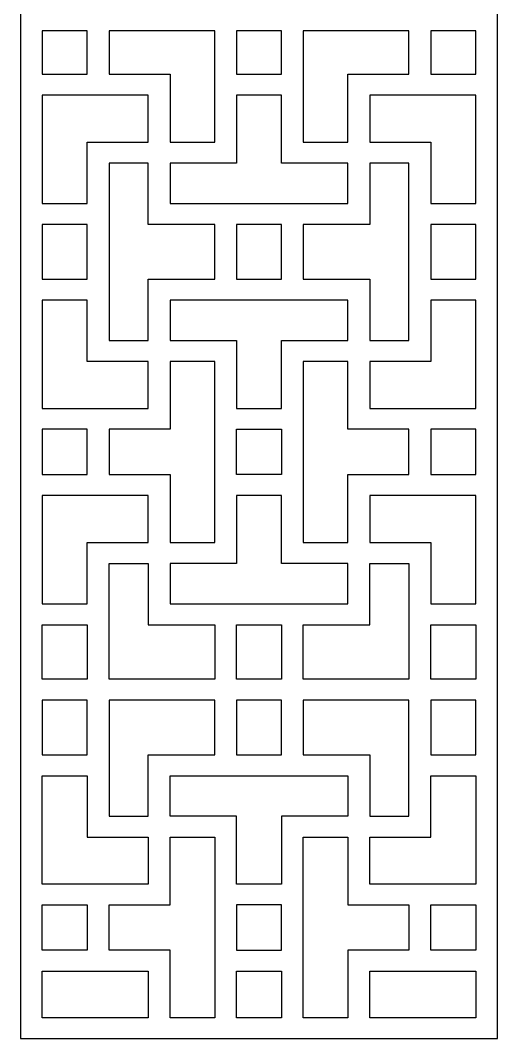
# Model space of a CAD drawing. Header units: centimetres. Extents: x -9.9 to -2, y -14.3 to 14.4.
# Drawn here: x -9.92 to -7.01, y -14.31 to -8.1 of the extents above; entities that cross this region are included whole.
import ezdxf

# ---------------------------------------------------------------- set-up
doc = ezdxf.new("R2010")
doc.units = ezdxf.units.CM
doc.header["$MEASUREMENT"] = 0
doc.layers.add('layer 1', color=7, linetype='Continuous')

msp = doc.modelspace()

# ---------------------------------------------------------------- linework, layer by layer
at = {"layer": 'layer 1', "color": 177}
for points, knots in [([(-7.00539, -14.31177), (-7.00539, -14.31177), (-9.91685, -14.31177), (-9.91685, -14.31177), (-9.91685, -14.31177), (-9.91685, -14.31177), (-9.91685, 14.43681), (-9.91685, 14.43681), (-9.91685, 14.43681), (-9.91685, 14.43681), (-7.00539, 14.43681), (-7.00539, 14.43681), (-7.00539, 14.43681), (-7.00539, 14.43681), (-7.00539, -14.31177), (-7.00539, -14.31177)], [0, 0, 0, 0, 0.2, 0.2, 0.2, 0.2, 0.4, 0.4, 0.4, 0.4, 0.6, 0.6, 0.6, 0.6, 1, 1, 1, 1]), ([(-9.50832, -8.16564), (-9.50832, -8.16564), (-9.50832, -8.43054), (-9.50832, -8.43054), (-9.50832, -8.43054), (-9.50832, -8.43054), (-9.7833, -8.43054), (-9.7833, -8.43054), (-9.7833, -8.43054), (-9.7833, -8.43054), (-9.7833, -8.16564), (-9.7833, -8.16564), (-9.7833, -8.16564), (-9.7833, -8.16564), (-9.50832, -8.16564), (-9.50832, -8.16564)], [0, 0, 0, 0, 0.2, 0.2, 0.2, 0.2, 0.4, 0.4, 0.4, 0.4, 0.6, 0.6, 0.6, 0.6, 1, 1, 1, 1]), ([(-8.73121, -8.16564), (-8.73121, -8.16564), (-8.73121, -8.84498), (-8.73121, -8.84498), (-8.73121, -8.84498), (-8.73121, -8.84498), (-9.00329, -8.84498), (-9.00329, -8.84498), (-9.00329, -8.84498), (-9.00329, -8.84498), (-9.00329, -8.55845), (-9.00329, -8.55845), (-9.00329, -8.55845), (-9.00329, -8.55845), (-9.00329, -8.43054), (-9.00329, -8.43054), (-9.00329, -8.43054), (-9.00329, -8.43054), (-9.13684, -8.43054), (-9.13684, -8.43054), (-9.13684, -8.43054), (-9.13684, -8.43054), (-9.37477, -8.43054), (-9.37477, -8.43054), (-9.37477, -8.43054), (-9.37477, -8.43054), (-9.37477, -8.16564), (-9.37477, -8.16564), (-9.37477, -8.16564), (-9.37477, -8.16564), (-8.73121, -8.16564), (-8.73121, -8.16564)], [0, 0, 0, 0, 0.1111111, 0.1111111, 0.1111111, 0.1111111, 0.2222222, 0.2222222, 0.2222222, 0.2222222, 0.3333333, 0.3333333, 0.3333333, 0.3333333, 0.4444444, 0.4444444, 0.4444444, 0.4444444, 0.5555556, 0.5555556, 0.5555556, 0.5555556, 0.6666667, 0.6666667, 0.6666667, 0.6666667, 0.7777778, 0.7777778, 0.7777778, 0.7777778, 1, 1, 1, 1]), ([(-8.32458, -8.16564), (-8.32458, -8.16564), (-8.32458, -8.43054), (-8.32458, -8.43054), (-8.32458, -8.43054), (-8.32458, -8.43054), (-8.59766, -8.43054), (-8.59766, -8.43054), (-8.59766, -8.43054), (-8.59766, -8.43054), (-8.59766, -8.16564), (-8.59766, -8.16564), (-8.59766, -8.16564), (-8.59766, -8.16564), (-8.32458, -8.16564), (-8.32458, -8.16564)], [0, 0, 0, 0, 0.2, 0.2, 0.2, 0.2, 0.4, 0.4, 0.4, 0.4, 0.6, 0.6, 0.6, 0.6, 1, 1, 1, 1]), ([(-7.54746, -8.16564), (-7.54746, -8.16564), (-7.54746, -8.43054), (-7.54746, -8.43054), (-7.54746, -8.43054), (-7.54746, -8.43054), (-7.78539, -8.43054), (-7.78539, -8.43054), (-7.78539, -8.43054), (-7.78539, -8.43054), (-7.91894, -8.43054), (-7.91894, -8.43054), (-7.91894, -8.43054), (-7.91894, -8.43054), (-7.91894, -8.55845), (-7.91894, -8.55845), (-7.91894, -8.55845), (-7.91894, -8.55845), (-7.91894, -8.84498), (-7.91894, -8.84498), (-7.91894, -8.84498), (-7.91894, -8.84498), (-8.19103, -8.84498), (-8.19103, -8.84498), (-8.19103, -8.84498), (-8.19103, -8.84498), (-8.19103, -8.16564), (-8.19103, -8.16564), (-8.19103, -8.16564), (-8.19103, -8.16564), (-7.54746, -8.16564), (-7.54746, -8.16564)], [0, 0, 0, 0, 0.1111111, 0.1111111, 0.1111111, 0.1111111, 0.2222222, 0.2222222, 0.2222222, 0.2222222, 0.3333333, 0.3333333, 0.3333333, 0.3333333, 0.4444444, 0.4444444, 0.4444444, 0.4444444, 0.5555556, 0.5555556, 0.5555556, 0.5555556, 0.6666667, 0.6666667, 0.6666667, 0.6666667, 0.7777778, 0.7777778, 0.7777778, 0.7777778, 1, 1, 1, 1]), ([(-7.13894, -8.43054), (-7.13894, -8.43054), (-7.41391, -8.43054), (-7.41391, -8.43054), (-7.41391, -8.43054), (-7.41391, -8.43054), (-7.41391, -8.16564), (-7.41391, -8.16564), (-7.41391, -8.16564), (-7.41391, -8.16564), (-7.13894, -8.16564), (-7.13894, -8.16564), (-7.13894, -8.16564), (-7.13894, -8.16564), (-7.13894, -8.43054), (-7.13894, -8.43054)], [0, 0, 0, 0, 0.2, 0.2, 0.2, 0.2, 0.4, 0.4, 0.4, 0.4, 0.6, 0.6, 0.6, 0.6, 1, 1, 1, 1]), ([(-9.7833, -8.55845), (-9.7833, -8.55845), (-9.13684, -8.55845), (-9.13684, -8.55845), (-9.13684, -8.55845), (-9.13684, -8.55845), (-9.13684, -8.84498), (-9.13684, -8.84498), (-9.13684, -8.84498), (-9.13684, -8.84498), (-9.37477, -8.84498), (-9.37477, -8.84498), (-9.37477, -8.84498), (-9.37477, -8.84498), (-9.46304, -8.84498), (-9.46304, -8.84498), (-9.46304, -8.84498), (-9.46304, -8.84498), (-9.50832, -8.84498), (-9.50832, -8.84498), (-9.50832, -8.84498), (-9.50832, -8.84498), (-9.50832, -9.219), (-9.50832, -9.219), (-9.50832, -9.219), (-9.50832, -9.219), (-9.7833, -9.219), (-9.7833, -9.219), (-9.7833, -9.219), (-9.7833, -9.219), (-9.7833, -8.55845), (-9.7833, -8.55845)], [0, 0, 0, 0, 0.1111111, 0.1111111, 0.1111111, 0.1111111, 0.2222222, 0.2222222, 0.2222222, 0.2222222, 0.3333333, 0.3333333, 0.3333333, 0.3333333, 0.4444444, 0.4444444, 0.4444444, 0.4444444, 0.5555556, 0.5555556, 0.5555556, 0.5555556, 0.6666667, 0.6666667, 0.6666667, 0.6666667, 0.7777778, 0.7777778, 0.7777778, 0.7777778, 1, 1, 1, 1]), ([(-8.73121, -8.97288), (-8.73121, -8.97288), (-8.59766, -8.97288), (-8.59766, -8.97288), (-8.59766, -8.97288), (-8.59766, -8.97288), (-8.59766, -8.84498), (-8.59766, -8.84498), (-8.59766, -8.84498), (-8.59766, -8.84498), (-8.59766, -8.55845), (-8.59766, -8.55845), (-8.59766, -8.55845), (-8.59766, -8.55845), (-8.32458, -8.55845), (-8.32458, -8.55845), (-8.32458, -8.55845), (-8.32458, -8.55845), (-8.32458, -8.84498), (-8.32458, -8.84498), (-8.32458, -8.84498), (-8.32458, -8.84498), (-8.32458, -8.97288), (-8.32458, -8.97288), (-8.32458, -8.97288), (-8.32458, -8.97288), (-8.19103, -8.97288), (-8.19103, -8.97288), (-8.19103, -8.97288), (-8.19103, -8.97288), (-7.91894, -8.97288), (-7.91894, -8.97288), (-7.91894, -8.97288), (-7.91894, -8.97288), (-7.91894, -9.219), (-7.91894, -9.219), (-7.91894, -9.219), (-7.91894, -9.219), (-9.00329, -9.219), (-9.00329, -9.219), (-9.00329, -9.219), (-9.00329, -9.219), (-9.00329, -8.97288), (-9.00329, -8.97288), (-9.00329, -8.97288), (-9.00329, -8.97288), (-8.73121, -8.97288), (-8.73121, -8.97288)], [0, 0, 0, 0, 0.0769231, 0.0769231, 0.0769231, 0.0769231, 0.1538462, 0.1538462, 0.1538462, 0.1538462, 0.2307692, 0.2307692, 0.2307692, 0.2307692, 0.3076923, 0.3076923, 0.3076923, 0.3076923, 0.3846154, 0.3846154, 0.3846154, 0.3846154, 0.4615385, 0.4615385, 0.4615385, 0.4615385, 0.5384615, 0.5384615, 0.5384615, 0.5384615, 0.6153846, 0.6153846, 0.6153846, 0.6153846, 0.6923077, 0.6923077, 0.6923077, 0.6923077, 0.7692308, 0.7692308, 0.7692308, 0.7692308, 0.8461538, 0.8461538, 0.8461538, 0.8461538, 1, 1, 1, 1]), ([(-7.13894, -9.219), (-7.13894, -9.219), (-7.41391, -9.219), (-7.41391, -9.219), (-7.41391, -9.219), (-7.41391, -9.219), (-7.41391, -8.84498), (-7.41391, -8.84498), (-7.41391, -8.84498), (-7.41391, -8.84498), (-7.49314, -8.84498), (-7.49314, -8.84498), (-7.49314, -8.84498), (-7.49314, -8.84498), (-7.54746, -8.84498), (-7.54746, -8.84498), (-7.54746, -8.84498), (-7.54746, -8.84498), (-7.78539, -8.84498), (-7.78539, -8.84498), (-7.78539, -8.84498), (-7.78539, -8.84498), (-7.78539, -8.55845), (-7.78539, -8.55845), (-7.78539, -8.55845), (-7.78539, -8.55845), (-7.13894, -8.55845), (-7.13894, -8.55845), (-7.13894, -8.55845), (-7.13894, -8.55845), (-7.13894, -9.219), (-7.13894, -9.219)], [0, 0, 0, 0, 0.1111111, 0.1111111, 0.1111111, 0.1111111, 0.2222222, 0.2222222, 0.2222222, 0.2222222, 0.3333333, 0.3333333, 0.3333333, 0.3333333, 0.4444444, 0.4444444, 0.4444444, 0.4444444, 0.5555556, 0.5555556, 0.5555556, 0.5555556, 0.6666667, 0.6666667, 0.6666667, 0.6666667, 0.7777778, 0.7777778, 0.7777778, 0.7777778, 1, 1, 1, 1]), ([(-9.37477, -10.05347), (-9.37477, -10.05347), (-9.37477, -8.97288), (-9.37477, -8.97288), (-9.37477, -8.97288), (-9.37477, -8.97288), (-9.13684, -8.97288), (-9.13684, -8.97288), (-9.13684, -8.97288), (-9.13684, -8.97288), (-9.13684, -9.219), (-9.13684, -9.219), (-9.13684, -9.219), (-9.13684, -9.219), (-9.13684, -9.3469), (-9.13684, -9.3469), (-9.13684, -9.3469), (-9.13684, -9.3469), (-9.00329, -9.3469), (-9.00329, -9.3469), (-9.00329, -9.3469), (-9.00329, -9.3469), (-8.73121, -9.3469), (-8.73121, -9.3469), (-8.73121, -9.3469), (-8.73121, -9.3469), (-8.73121, -9.67945), (-8.73121, -9.67945), (-8.73121, -9.67945), (-8.73121, -9.67945), (-9.00329, -9.67945), (-9.00329, -9.67945), (-9.00329, -9.67945), (-9.00329, -9.67945), (-9.13684, -9.67945), (-9.13684, -9.67945), (-9.13684, -9.67945), (-9.13684, -9.67945), (-9.13684, -9.80735), (-9.13684, -9.80735), (-9.13684, -9.80735), (-9.13684, -9.80735), (-9.13684, -10.05347), (-9.13684, -10.05347), (-9.13684, -10.05347), (-9.13684, -10.05347), (-9.37477, -10.05347), (-9.37477, -10.05347)], [0, 0, 0, 0, 0.0769231, 0.0769231, 0.0769231, 0.0769231, 0.1538462, 0.1538462, 0.1538462, 0.1538462, 0.2307692, 0.2307692, 0.2307692, 0.2307692, 0.3076923, 0.3076923, 0.3076923, 0.3076923, 0.3846154, 0.3846154, 0.3846154, 0.3846154, 0.4615385, 0.4615385, 0.4615385, 0.4615385, 0.5384615, 0.5384615, 0.5384615, 0.5384615, 0.6153846, 0.6153846, 0.6153846, 0.6153846, 0.6923077, 0.6923077, 0.6923077, 0.6923077, 0.7692308, 0.7692308, 0.7692308, 0.7692308, 0.8461538, 0.8461538, 0.8461538, 0.8461538, 1, 1, 1, 1]), ([(-7.78539, -10.05347), (-7.78539, -10.05347), (-7.78539, -9.80735), (-7.78539, -9.80735), (-7.78539, -9.80735), (-7.78539, -9.80735), (-7.78539, -9.67945), (-7.78539, -9.67945), (-7.78539, -9.67945), (-7.78539, -9.67945), (-7.91894, -9.67945), (-7.91894, -9.67945), (-7.91894, -9.67945), (-7.91894, -9.67945), (-8.19103, -9.67945), (-8.19103, -9.67945), (-8.19103, -9.67945), (-8.19103, -9.67945), (-8.19103, -9.3469), (-8.19103, -9.3469), (-8.19103, -9.3469), (-8.19103, -9.3469), (-7.91894, -9.3469), (-7.91894, -9.3469), (-7.91894, -9.3469), (-7.91894, -9.3469), (-7.78539, -9.3469), (-7.78539, -9.3469), (-7.78539, -9.3469), (-7.78539, -9.3469), (-7.78539, -9.219), (-7.78539, -9.219), (-7.78539, -9.219), (-7.78539, -9.219), (-7.78539, -8.97288), (-7.78539, -8.97288), (-7.78539, -8.97288), (-7.78539, -8.97288), (-7.54746, -8.97288), (-7.54746, -8.97288), (-7.54746, -8.97288), (-7.54746, -8.97288), (-7.54746, -10.05347), (-7.54746, -10.05347), (-7.54746, -10.05347), (-7.54746, -10.05347), (-7.78539, -10.05347), (-7.78539, -10.05347)], [0, 0, 0, 0, 0.0769231, 0.0769231, 0.0769231, 0.0769231, 0.1538462, 0.1538462, 0.1538462, 0.1538462, 0.2307692, 0.2307692, 0.2307692, 0.2307692, 0.3076923, 0.3076923, 0.3076923, 0.3076923, 0.3846154, 0.3846154, 0.3846154, 0.3846154, 0.4615385, 0.4615385, 0.4615385, 0.4615385, 0.5384615, 0.5384615, 0.5384615, 0.5384615, 0.6153846, 0.6153846, 0.6153846, 0.6153846, 0.6923077, 0.6923077, 0.6923077, 0.6923077, 0.7692308, 0.7692308, 0.7692308, 0.7692308, 0.8461538, 0.8461538, 0.8461538, 0.8461538, 1, 1, 1, 1]), ([(-9.7833, -9.3469), (-9.7833, -9.3469), (-9.50832, -9.3469), (-9.50832, -9.3469), (-9.50832, -9.3469), (-9.50832, -9.3469), (-9.50832, -9.67945), (-9.50832, -9.67945), (-9.50832, -9.67945), (-9.50832, -9.67945), (-9.7833, -9.67945), (-9.7833, -9.67945), (-9.7833, -9.67945), (-9.7833, -9.67945), (-9.7833, -9.3469), (-9.7833, -9.3469)], [0, 0, 0, 0, 0.2, 0.2, 0.2, 0.2, 0.4, 0.4, 0.4, 0.4, 0.6, 0.6, 0.6, 0.6, 1, 1, 1, 1]), ([(-8.59766, -9.67945), (-8.59766, -9.67945), (-8.59766, -9.3469), (-8.59766, -9.3469), (-8.59766, -9.3469), (-8.59766, -9.3469), (-8.32458, -9.3469), (-8.32458, -9.3469), (-8.32458, -9.3469), (-8.32458, -9.3469), (-8.32458, -9.67945), (-8.32458, -9.67945), (-8.32458, -9.67945), (-8.32458, -9.67945), (-8.59766, -9.67945), (-8.59766, -9.67945)], [0, 0, 0, 0, 0.2, 0.2, 0.2, 0.2, 0.4, 0.4, 0.4, 0.4, 0.6, 0.6, 0.6, 0.6, 1, 1, 1, 1]), ([(-7.13894, -9.67945), (-7.13894, -9.67945), (-7.41391, -9.67945), (-7.41391, -9.67945), (-7.41391, -9.67945), (-7.41391, -9.67945), (-7.41391, -9.3469), (-7.41391, -9.3469), (-7.41391, -9.3469), (-7.41391, -9.3469), (-7.13894, -9.3469), (-7.13894, -9.3469), (-7.13894, -9.3469), (-7.13894, -9.3469), (-7.13894, -9.67945), (-7.13894, -9.67945)], [0, 0, 0, 0, 0.2, 0.2, 0.2, 0.2, 0.4, 0.4, 0.4, 0.4, 0.6, 0.6, 0.6, 0.6, 1, 1, 1, 1]), ([(-9.7833, -9.80735), (-9.7833, -9.80735), (-9.50832, -9.80735), (-9.50832, -9.80735), (-9.50832, -9.80735), (-9.50832, -9.80735), (-9.50832, -10.05347), (-9.50832, -10.05347), (-9.50832, -10.05347), (-9.50832, -10.05347), (-9.50832, -10.15171), (-9.50832, -10.15171), (-9.50832, -10.15171), (-9.50832, -10.15171), (-9.50832, -10.18137), (-9.50832, -10.18137), (-9.50832, -10.18137), (-9.50832, -10.18137), (-9.13684, -10.18137), (-9.13684, -10.18137), (-9.13684, -10.18137), (-9.13684, -10.18137), (-9.13684, -10.4679), (-9.13684, -10.4679), (-9.13684, -10.4679), (-9.13684, -10.4679), (-9.7833, -10.4679), (-9.7833, -10.4679), (-9.7833, -10.4679), (-9.7833, -10.4679), (-9.7833, -9.80735), (-9.7833, -9.80735)], [0, 0, 0, 0, 0.1111111, 0.1111111, 0.1111111, 0.1111111, 0.2222222, 0.2222222, 0.2222222, 0.2222222, 0.3333333, 0.3333333, 0.3333333, 0.3333333, 0.4444444, 0.4444444, 0.4444444, 0.4444444, 0.5555556, 0.5555556, 0.5555556, 0.5555556, 0.6666667, 0.6666667, 0.6666667, 0.6666667, 0.7777778, 0.7777778, 0.7777778, 0.7777778, 1, 1, 1, 1]), ([(-9.00329, -10.05347), (-9.00329, -10.05347), (-9.00329, -9.80735), (-9.00329, -9.80735), (-9.00329, -9.80735), (-9.00329, -9.80735), (-7.91894, -9.80735), (-7.91894, -9.80735), (-7.91894, -9.80735), (-7.91894, -9.80735), (-7.91894, -10.05347), (-7.91894, -10.05347), (-7.91894, -10.05347), (-7.91894, -10.05347), (-8.32458, -10.05347), (-8.32458, -10.05347), (-8.32458, -10.05347), (-8.32458, -10.05347), (-8.32458, -10.06517), (-8.32458, -10.06517), (-8.32458, -10.06517), (-8.32458, -10.06517), (-8.32458, -10.18137), (-8.32458, -10.18137), (-8.32458, -10.18137), (-8.32458, -10.18137), (-8.32458, -10.4679), (-8.32458, -10.4679), (-8.32458, -10.4679), (-8.32458, -10.4679), (-8.59766, -10.4679), (-8.59766, -10.4679), (-8.59766, -10.4679), (-8.59766, -10.4679), (-8.59766, -10.18137), (-8.59766, -10.18137), (-8.59766, -10.18137), (-8.59766, -10.18137), (-8.59766, -10.06517), (-8.59766, -10.06517), (-8.59766, -10.06517), (-8.59766, -10.06517), (-8.59766, -10.05347), (-8.59766, -10.05347), (-8.59766, -10.05347), (-8.59766, -10.05347), (-9.00329, -10.05347), (-9.00329, -10.05347)], [0, 0, 0, 0, 0.0769231, 0.0769231, 0.0769231, 0.0769231, 0.1538462, 0.1538462, 0.1538462, 0.1538462, 0.2307692, 0.2307692, 0.2307692, 0.2307692, 0.3076923, 0.3076923, 0.3076923, 0.3076923, 0.3846154, 0.3846154, 0.3846154, 0.3846154, 0.4615385, 0.4615385, 0.4615385, 0.4615385, 0.5384615, 0.5384615, 0.5384615, 0.5384615, 0.6153846, 0.6153846, 0.6153846, 0.6153846, 0.6923077, 0.6923077, 0.6923077, 0.6923077, 0.7692308, 0.7692308, 0.7692308, 0.7692308, 0.8461538, 0.8461538, 0.8461538, 0.8461538, 1, 1, 1, 1]), ([(-7.13894, -10.4679), (-7.13894, -10.4679), (-7.78539, -10.4679), (-7.78539, -10.4679), (-7.78539, -10.4679), (-7.78539, -10.4679), (-7.78539, -10.18137), (-7.78539, -10.18137), (-7.78539, -10.18137), (-7.78539, -10.18137), (-7.41391, -10.18137), (-7.41391, -10.18137), (-7.41391, -10.18137), (-7.41391, -10.18137), (-7.41391, -10.15171), (-7.41391, -10.15171), (-7.41391, -10.15171), (-7.41391, -10.15171), (-7.41391, -10.05347), (-7.41391, -10.05347), (-7.41391, -10.05347), (-7.41391, -10.05347), (-7.41391, -9.80735), (-7.41391, -9.80735), (-7.41391, -9.80735), (-7.41391, -9.80735), (-7.13894, -9.80735), (-7.13894, -9.80735), (-7.13894, -9.80735), (-7.13894, -9.80735), (-7.13894, -10.4679), (-7.13894, -10.4679)], [0, 0, 0, 0, 0.1111111, 0.1111111, 0.1111111, 0.1111111, 0.2222222, 0.2222222, 0.2222222, 0.2222222, 0.3333333, 0.3333333, 0.3333333, 0.3333333, 0.4444444, 0.4444444, 0.4444444, 0.4444444, 0.5555556, 0.5555556, 0.5555556, 0.5555556, 0.6666667, 0.6666667, 0.6666667, 0.6666667, 0.7777778, 0.7777778, 0.7777778, 0.7777778, 1, 1, 1, 1]), ([(-8.73121, -11.28537), (-8.73121, -11.28537), (-9.00329, -11.28537), (-9.00329, -11.28537), (-9.00329, -11.28537), (-9.00329, -11.28537), (-9.00329, -10.99884), (-9.00329, -10.99884), (-9.00329, -10.99884), (-9.00329, -10.99884), (-9.00329, -10.87093), (-9.00329, -10.87093), (-9.00329, -10.87093), (-9.00329, -10.87093), (-9.13684, -10.87093), (-9.13684, -10.87093), (-9.13684, -10.87093), (-9.13684, -10.87093), (-9.37477, -10.87093), (-9.37477, -10.87093), (-9.37477, -10.87093), (-9.37477, -10.87093), (-9.37477, -10.5958), (-9.37477, -10.5958), (-9.37477, -10.5958), (-9.37477, -10.5958), (-9.13684, -10.5958), (-9.13684, -10.5958), (-9.13684, -10.5958), (-9.13684, -10.5958), (-9.00329, -10.5958), (-9.00329, -10.5958), (-9.00329, -10.5958), (-9.00329, -10.5958), (-9.00329, -10.4679), (-9.00329, -10.4679), (-9.00329, -10.4679), (-9.00329, -10.4679), (-9.00329, -10.18137), (-9.00329, -10.18137), (-9.00329, -10.18137), (-9.00329, -10.18137), (-8.73121, -10.18137), (-8.73121, -10.18137), (-8.73121, -10.18137), (-8.73121, -10.18137), (-8.73121, -11.28537), (-8.73121, -11.28537)], [0, 0, 0, 0, 0.0769231, 0.0769231, 0.0769231, 0.0769231, 0.1538462, 0.1538462, 0.1538462, 0.1538462, 0.2307692, 0.2307692, 0.2307692, 0.2307692, 0.3076923, 0.3076923, 0.3076923, 0.3076923, 0.3846154, 0.3846154, 0.3846154, 0.3846154, 0.4615385, 0.4615385, 0.4615385, 0.4615385, 0.5384615, 0.5384615, 0.5384615, 0.5384615, 0.6153846, 0.6153846, 0.6153846, 0.6153846, 0.6923077, 0.6923077, 0.6923077, 0.6923077, 0.7692308, 0.7692308, 0.7692308, 0.7692308, 0.8461538, 0.8461538, 0.8461538, 0.8461538, 1, 1, 1, 1]), ([(-7.91894, -11.28537), (-7.91894, -11.28537), (-8.19103, -11.28537), (-8.19103, -11.28537), (-8.19103, -11.28537), (-8.19103, -11.28537), (-8.19103, -10.18137), (-8.19103, -10.18137), (-8.19103, -10.18137), (-8.19103, -10.18137), (-7.91894, -10.18137), (-7.91894, -10.18137), (-7.91894, -10.18137), (-7.91894, -10.18137), (-7.91894, -10.4679), (-7.91894, -10.4679), (-7.91894, -10.4679), (-7.91894, -10.4679), (-7.91894, -10.5958), (-7.91894, -10.5958), (-7.91894, -10.5958), (-7.91894, -10.5958), (-7.78539, -10.5958), (-7.78539, -10.5958), (-7.78539, -10.5958), (-7.78539, -10.5958), (-7.54746, -10.5958), (-7.54746, -10.5958), (-7.54746, -10.5958), (-7.54746, -10.5958), (-7.54746, -10.87093), (-7.54746, -10.87093), (-7.54746, -10.87093), (-7.54746, -10.87093), (-7.78539, -10.87093), (-7.78539, -10.87093), (-7.78539, -10.87093), (-7.78539, -10.87093), (-7.91894, -10.87093), (-7.91894, -10.87093), (-7.91894, -10.87093), (-7.91894, -10.87093), (-7.91894, -10.99884), (-7.91894, -10.99884), (-7.91894, -10.99884), (-7.91894, -10.99884), (-7.91894, -11.28537), (-7.91894, -11.28537)], [0, 0, 0, 0, 0.0769231, 0.0769231, 0.0769231, 0.0769231, 0.1538462, 0.1538462, 0.1538462, 0.1538462, 0.2307692, 0.2307692, 0.2307692, 0.2307692, 0.3076923, 0.3076923, 0.3076923, 0.3076923, 0.3846154, 0.3846154, 0.3846154, 0.3846154, 0.4615385, 0.4615385, 0.4615385, 0.4615385, 0.5384615, 0.5384615, 0.5384615, 0.5384615, 0.6153846, 0.6153846, 0.6153846, 0.6153846, 0.6923077, 0.6923077, 0.6923077, 0.6923077, 0.7692308, 0.7692308, 0.7692308, 0.7692308, 0.8461538, 0.8461538, 0.8461538, 0.8461538, 1, 1, 1, 1]), ([(-9.7833, -10.5958), (-9.7833, -10.5958), (-9.50832, -10.5958), (-9.50832, -10.5958), (-9.50832, -10.5958), (-9.50832, -10.5958), (-9.50832, -10.87093), (-9.50832, -10.87093), (-9.50832, -10.87093), (-9.50832, -10.87093), (-9.7833, -10.87093), (-9.7833, -10.87093), (-9.7833, -10.87093), (-9.7833, -10.87093), (-9.7833, -10.5958), (-9.7833, -10.5958)], [0, 0, 0, 0, 0.2, 0.2, 0.2, 0.2, 0.4, 0.4, 0.4, 0.4, 0.6, 0.6, 0.6, 0.6, 1, 1, 1, 1]), ([(-8.59766, -10.87093), (-8.59766, -10.87093), (-8.32458, -10.87093), (-8.32458, -10.87093), (-8.32458, -10.87093), (-8.32458, -10.87093), (-8.32458, -10.5958), (-8.32458, -10.5958), (-8.32458, -10.5958), (-8.32458, -10.5958), (-8.59766, -10.5958), (-8.59766, -10.5958), (-8.59766, -10.5958), (-8.59766, -10.5958), (-8.59766, -10.87093), (-8.59766, -10.87093)], [0, 0, 0, 0, 0.2, 0.2, 0.2, 0.2, 0.4, 0.4, 0.4, 0.4, 0.6, 0.6, 0.6, 0.6, 1, 1, 1, 1]), ([(-7.13894, -10.87093), (-7.13894, -10.87093), (-7.41391, -10.87093), (-7.41391, -10.87093), (-7.41391, -10.87093), (-7.41391, -10.87093), (-7.41391, -10.5958), (-7.41391, -10.5958), (-7.41391, -10.5958), (-7.41391, -10.5958), (-7.13894, -10.5958), (-7.13894, -10.5958), (-7.13894, -10.5958), (-7.13894, -10.5958), (-7.13894, -10.87093), (-7.13894, -10.87093)], [0, 0, 0, 0, 0.2, 0.2, 0.2, 0.2, 0.4, 0.4, 0.4, 0.4, 0.6, 0.6, 0.6, 0.6, 1, 1, 1, 1]), ([(-9.7833, -10.99884), (-9.7833, -10.99884), (-9.13684, -10.99884), (-9.13684, -10.99884), (-9.13684, -10.99884), (-9.13684, -10.99884), (-9.13684, -11.28537), (-9.13684, -11.28537), (-9.13684, -11.28537), (-9.13684, -11.28537), (-9.37477, -11.28537), (-9.37477, -11.28537), (-9.37477, -11.28537), (-9.37477, -11.28537), (-9.46304, -11.28537), (-9.46304, -11.28537), (-9.46304, -11.28537), (-9.46304, -11.28537), (-9.50832, -11.28537), (-9.50832, -11.28537), (-9.50832, -11.28537), (-9.50832, -11.28537), (-9.50832, -11.65939), (-9.50832, -11.65939), (-9.50832, -11.65939), (-9.50832, -11.65939), (-9.7833, -11.65939), (-9.7833, -11.65939), (-9.7833, -11.65939), (-9.7833, -11.65939), (-9.7833, -10.99884), (-9.7833, -10.99884)], [0, 0, 0, 0, 0.1111111, 0.1111111, 0.1111111, 0.1111111, 0.2222222, 0.2222222, 0.2222222, 0.2222222, 0.3333333, 0.3333333, 0.3333333, 0.3333333, 0.4444444, 0.4444444, 0.4444444, 0.4444444, 0.5555556, 0.5555556, 0.5555556, 0.5555556, 0.6666667, 0.6666667, 0.6666667, 0.6666667, 0.7777778, 0.7777778, 0.7777778, 0.7777778, 1, 1, 1, 1]), ([(-9.00329, -11.41327), (-9.00329, -11.41327), (-8.73121, -11.41327), (-8.73121, -11.41327), (-8.73121, -11.41327), (-8.73121, -11.41327), (-8.59766, -11.41327), (-8.59766, -11.41327), (-8.59766, -11.41327), (-8.59766, -11.41327), (-8.59766, -11.28537), (-8.59766, -11.28537), (-8.59766, -11.28537), (-8.59766, -11.28537), (-8.59766, -10.99884), (-8.59766, -10.99884), (-8.59766, -10.99884), (-8.59766, -10.99884), (-8.32458, -10.99884), (-8.32458, -10.99884), (-8.32458, -10.99884), (-8.32458, -10.99884), (-8.32458, -11.28537), (-8.32458, -11.28537), (-8.32458, -11.28537), (-8.32458, -11.28537), (-8.32458, -11.41327), (-8.32458, -11.41327), (-8.32458, -11.41327), (-8.32458, -11.41327), (-8.19103, -11.41327), (-8.19103, -11.41327), (-8.19103, -11.41327), (-8.19103, -11.41327), (-7.91894, -11.41327), (-7.91894, -11.41327), (-7.91894, -11.41327), (-7.91894, -11.41327), (-7.91894, -11.65939), (-7.91894, -11.65939), (-7.91894, -11.65939), (-7.91894, -11.65939), (-9.00329, -11.65939), (-9.00329, -11.65939), (-9.00329, -11.65939), (-9.00329, -11.65939), (-9.00329, -11.41327), (-9.00329, -11.41327)], [0, 0, 0, 0, 0.0769231, 0.0769231, 0.0769231, 0.0769231, 0.1538462, 0.1538462, 0.1538462, 0.1538462, 0.2307692, 0.2307692, 0.2307692, 0.2307692, 0.3076923, 0.3076923, 0.3076923, 0.3076923, 0.3846154, 0.3846154, 0.3846154, 0.3846154, 0.4615385, 0.4615385, 0.4615385, 0.4615385, 0.5384615, 0.5384615, 0.5384615, 0.5384615, 0.6153846, 0.6153846, 0.6153846, 0.6153846, 0.6923077, 0.6923077, 0.6923077, 0.6923077, 0.7692308, 0.7692308, 0.7692308, 0.7692308, 0.8461538, 0.8461538, 0.8461538, 0.8461538, 1, 1, 1, 1]), ([(-7.13894, -11.65939), (-7.13894, -11.65939), (-7.41391, -11.65939), (-7.41391, -11.65939), (-7.41391, -11.65939), (-7.41391, -11.65939), (-7.41391, -11.41327), (-7.41391, -11.41327), (-7.41391, -11.41327), (-7.41391, -11.41327), (-7.41391, -11.28537), (-7.41391, -11.28537), (-7.41391, -11.28537), (-7.41391, -11.28537), (-7.54746, -11.28537), (-7.54746, -11.28537), (-7.54746, -11.28537), (-7.54746, -11.28537), (-7.78539, -11.28537), (-7.78539, -11.28537), (-7.78539, -11.28537), (-7.78539, -11.28537), (-7.78539, -10.99884), (-7.78539, -10.99884), (-7.78539, -10.99884), (-7.78539, -10.99884), (-7.13894, -10.99884), (-7.13894, -10.99884), (-7.13894, -10.99884), (-7.13894, -10.99884), (-7.13894, -11.65939), (-7.13894, -11.65939)], [0, 0, 0, 0, 0.1111111, 0.1111111, 0.1111111, 0.1111111, 0.2222222, 0.2222222, 0.2222222, 0.2222222, 0.3333333, 0.3333333, 0.3333333, 0.3333333, 0.4444444, 0.4444444, 0.4444444, 0.4444444, 0.5555556, 0.5555556, 0.5555556, 0.5555556, 0.6666667, 0.6666667, 0.6666667, 0.6666667, 0.7777778, 0.7777778, 0.7777778, 0.7777778, 1, 1, 1, 1]), ([(-9.37477, -12.11983), (-9.37477, -12.11983), (-8.73121, -12.11983), (-8.73121, -12.11983), (-8.73121, -12.11983), (-8.73121, -12.11983), (-8.73121, -11.78729), (-8.73121, -11.78729), (-8.73121, -11.78729), (-8.73121, -11.78729), (-9.00329, -11.78729), (-9.00329, -11.78729), (-9.00329, -11.78729), (-9.00329, -11.78729), (-9.13684, -11.78729), (-9.13684, -11.78729), (-9.13684, -11.78729), (-9.13684, -11.78729), (-9.13684, -11.65939), (-9.13684, -11.65939), (-9.13684, -11.65939), (-9.13684, -11.65939), (-9.13684, -11.41327), (-9.13684, -11.41327), (-9.13684, -11.41327), (-9.13684, -11.41327), (-9.37477, -11.41327), (-9.37477, -11.41327), (-9.37477, -11.41327), (-9.37477, -11.41327), (-9.37477, -12.11983), (-9.37477, -12.11983)], [0, 0, 0, 0, 0.1111111, 0.1111111, 0.1111111, 0.1111111, 0.2222222, 0.2222222, 0.2222222, 0.2222222, 0.3333333, 0.3333333, 0.3333333, 0.3333333, 0.4444444, 0.4444444, 0.4444444, 0.4444444, 0.5555556, 0.5555556, 0.5555556, 0.5555556, 0.6666667, 0.6666667, 0.6666667, 0.6666667, 0.7777778, 0.7777778, 0.7777778, 0.7777778, 1, 1, 1, 1]), ([(-8.19103, -12.11983), (-8.19103, -12.11983), (-7.54746, -12.11983), (-7.54746, -12.11983), (-7.54746, -12.11983), (-7.54746, -12.11983), (-7.54746, -11.41327), (-7.54746, -11.41327), (-7.54746, -11.41327), (-7.54746, -11.41327), (-7.78539, -11.41327), (-7.78539, -11.41327), (-7.78539, -11.41327), (-7.78539, -11.41327), (-7.78539, -11.65939), (-7.78539, -11.65939), (-7.78539, -11.65939), (-7.78539, -11.65939), (-7.78539, -11.78729), (-7.78539, -11.78729), (-7.78539, -11.78729), (-7.78539, -11.78729), (-7.91894, -11.78729), (-7.91894, -11.78729), (-7.91894, -11.78729), (-7.91894, -11.78729), (-8.19103, -11.78729), (-8.19103, -11.78729), (-8.19103, -11.78729), (-8.19103, -11.78729), (-8.19103, -12.11983), (-8.19103, -12.11983)], [0, 0, 0, 0, 0.1111111, 0.1111111, 0.1111111, 0.1111111, 0.2222222, 0.2222222, 0.2222222, 0.2222222, 0.3333333, 0.3333333, 0.3333333, 0.3333333, 0.4444444, 0.4444444, 0.4444444, 0.4444444, 0.5555556, 0.5555556, 0.5555556, 0.5555556, 0.6666667, 0.6666667, 0.6666667, 0.6666667, 0.7777778, 0.7777778, 0.7777778, 0.7777778, 1, 1, 1, 1]), ([(-9.7833, -12.11983), (-9.7833, -12.11983), (-9.50832, -12.11983), (-9.50832, -12.11983), (-9.50832, -12.11983), (-9.50832, -12.11983), (-9.50832, -11.78729), (-9.50832, -11.78729), (-9.50832, -11.78729), (-9.50832, -11.78729), (-9.7833, -11.78729), (-9.7833, -11.78729), (-9.7833, -11.78729), (-9.7833, -11.78729), (-9.7833, -12.11983), (-9.7833, -12.11983)], [0, 0, 0, 0, 0.2, 0.2, 0.2, 0.2, 0.4, 0.4, 0.4, 0.4, 0.6, 0.6, 0.6, 0.6, 1, 1, 1, 1]), ([(-8.59766, -12.11983), (-8.59766, -12.11983), (-8.32458, -12.11983), (-8.32458, -12.11983), (-8.32458, -12.11983), (-8.32458, -12.11983), (-8.32458, -11.78729), (-8.32458, -11.78729), (-8.32458, -11.78729), (-8.32458, -11.78729), (-8.59766, -11.78729), (-8.59766, -11.78729), (-8.59766, -11.78729), (-8.59766, -11.78729), (-8.59766, -12.11983), (-8.59766, -12.11983)], [0, 0, 0, 0, 0.2, 0.2, 0.2, 0.2, 0.4, 0.4, 0.4, 0.4, 0.6, 0.6, 0.6, 0.6, 1, 1, 1, 1]), ([(-7.41391, -12.11983), (-7.41391, -12.11983), (-7.13894, -12.11983), (-7.13894, -12.11983), (-7.13894, -12.11983), (-7.13894, -12.11983), (-7.13894, -11.78729), (-7.13894, -11.78729), (-7.13894, -11.78729), (-7.13894, -11.78729), (-7.41391, -11.78729), (-7.41391, -11.78729), (-7.41391, -11.78729), (-7.41391, -11.78729), (-7.41391, -12.11983), (-7.41391, -12.11983)], [0, 0, 0, 0, 0.2, 0.2, 0.2, 0.2, 0.4, 0.4, 0.4, 0.4, 0.6, 0.6, 0.6, 0.6, 1, 1, 1, 1]), ([(-9.7833, -12.24774), (-9.7833, -12.24774), (-9.50832, -12.24774), (-9.50832, -12.24774), (-9.50832, -12.24774), (-9.50832, -12.24774), (-9.50832, -12.58028), (-9.50832, -12.58028), (-9.50832, -12.58028), (-9.50832, -12.58028), (-9.7833, -12.58028), (-9.7833, -12.58028), (-9.7833, -12.58028), (-9.7833, -12.58028), (-9.7833, -12.24774), (-9.7833, -12.24774)], [0, 0, 0, 0, 0.2, 0.2, 0.2, 0.2, 0.4, 0.4, 0.4, 0.4, 0.6, 0.6, 0.6, 0.6, 1, 1, 1, 1]), ([(-9.37477, -12.24774), (-9.37477, -12.24774), (-8.73121, -12.24774), (-8.73121, -12.24774), (-8.73121, -12.24774), (-8.73121, -12.24774), (-8.73121, -12.58028), (-8.73121, -12.58028), (-8.73121, -12.58028), (-8.73121, -12.58028), (-9.00329, -12.58028), (-9.00329, -12.58028), (-9.00329, -12.58028), (-9.00329, -12.58028), (-9.13684, -12.58028), (-9.13684, -12.58028), (-9.13684, -12.58028), (-9.13684, -12.58028), (-9.13684, -12.70819), (-9.13684, -12.70819), (-9.13684, -12.70819), (-9.13684, -12.70819), (-9.13684, -12.9543), (-9.13684, -12.9543), (-9.13684, -12.9543), (-9.13684, -12.9543), (-9.37477, -12.9543), (-9.37477, -12.9543), (-9.37477, -12.9543), (-9.37477, -12.9543), (-9.37477, -12.24774), (-9.37477, -12.24774)], [0, 0, 0, 0, 0.1111111, 0.1111111, 0.1111111, 0.1111111, 0.2222222, 0.2222222, 0.2222222, 0.2222222, 0.3333333, 0.3333333, 0.3333333, 0.3333333, 0.4444444, 0.4444444, 0.4444444, 0.4444444, 0.5555556, 0.5555556, 0.5555556, 0.5555556, 0.6666667, 0.6666667, 0.6666667, 0.6666667, 0.7777778, 0.7777778, 0.7777778, 0.7777778, 1, 1, 1, 1]), ([(-8.59766, -12.24774), (-8.59766, -12.24774), (-8.32458, -12.24774), (-8.32458, -12.24774), (-8.32458, -12.24774), (-8.32458, -12.24774), (-8.32458, -12.58028), (-8.32458, -12.58028), (-8.32458, -12.58028), (-8.32458, -12.58028), (-8.59766, -12.58028), (-8.59766, -12.58028), (-8.59766, -12.58028), (-8.59766, -12.58028), (-8.59766, -12.24774), (-8.59766, -12.24774)], [0, 0, 0, 0, 0.2, 0.2, 0.2, 0.2, 0.4, 0.4, 0.4, 0.4, 0.6, 0.6, 0.6, 0.6, 1, 1, 1, 1]), ([(-8.19103, -12.24774), (-8.19103, -12.24774), (-7.54746, -12.24774), (-7.54746, -12.24774), (-7.54746, -12.24774), (-7.54746, -12.24774), (-7.54746, -12.9543), (-7.54746, -12.9543), (-7.54746, -12.9543), (-7.54746, -12.9543), (-7.78539, -12.9543), (-7.78539, -12.9543), (-7.78539, -12.9543), (-7.78539, -12.9543), (-7.78539, -12.70819), (-7.78539, -12.70819), (-7.78539, -12.70819), (-7.78539, -12.70819), (-7.78539, -12.58028), (-7.78539, -12.58028), (-7.78539, -12.58028), (-7.78539, -12.58028), (-7.91894, -12.58028), (-7.91894, -12.58028), (-7.91894, -12.58028), (-7.91894, -12.58028), (-8.19103, -12.58028), (-8.19103, -12.58028), (-8.19103, -12.58028), (-8.19103, -12.58028), (-8.19103, -12.24774), (-8.19103, -12.24774)], [0, 0, 0, 0, 0.1111111, 0.1111111, 0.1111111, 0.1111111, 0.2222222, 0.2222222, 0.2222222, 0.2222222, 0.3333333, 0.3333333, 0.3333333, 0.3333333, 0.4444444, 0.4444444, 0.4444444, 0.4444444, 0.5555556, 0.5555556, 0.5555556, 0.5555556, 0.6666667, 0.6666667, 0.6666667, 0.6666667, 0.7777778, 0.7777778, 0.7777778, 0.7777778, 1, 1, 1, 1]), ([(-7.41391, -12.24774), (-7.41391, -12.24774), (-7.13894, -12.24774), (-7.13894, -12.24774), (-7.13894, -12.24774), (-7.13894, -12.24774), (-7.13894, -12.58028), (-7.13894, -12.58028), (-7.13894, -12.58028), (-7.13894, -12.58028), (-7.41391, -12.58028), (-7.41391, -12.58028), (-7.41391, -12.58028), (-7.41391, -12.58028), (-7.41391, -12.24774), (-7.41391, -12.24774)], [0, 0, 0, 0, 0.2, 0.2, 0.2, 0.2, 0.4, 0.4, 0.4, 0.4, 0.6, 0.6, 0.6, 0.6, 1, 1, 1, 1]), ([(-9.7833, -13.36874), (-9.7833, -13.36874), (-9.13684, -13.36874), (-9.13684, -13.36874), (-9.13684, -13.36874), (-9.13684, -13.36874), (-9.13684, -13.08221), (-9.13684, -13.08221), (-9.13684, -13.08221), (-9.13684, -13.08221), (-9.37477, -13.08221), (-9.37477, -13.08221), (-9.37477, -13.08221), (-9.37477, -13.08221), (-9.46304, -13.08221), (-9.46304, -13.08221), (-9.46304, -13.08221), (-9.46304, -13.08221), (-9.50832, -13.08221), (-9.50832, -13.08221), (-9.50832, -13.08221), (-9.50832, -13.08221), (-9.50832, -12.70819), (-9.50832, -12.70819), (-9.50832, -12.70819), (-9.50832, -12.70819), (-9.7833, -12.70819), (-9.7833, -12.70819), (-9.7833, -12.70819), (-9.7833, -12.70819), (-9.7833, -13.36874), (-9.7833, -13.36874)], [0, 0, 0, 0, 0.1111111, 0.1111111, 0.1111111, 0.1111111, 0.2222222, 0.2222222, 0.2222222, 0.2222222, 0.3333333, 0.3333333, 0.3333333, 0.3333333, 0.4444444, 0.4444444, 0.4444444, 0.4444444, 0.5555556, 0.5555556, 0.5555556, 0.5555556, 0.6666667, 0.6666667, 0.6666667, 0.6666667, 0.7777778, 0.7777778, 0.7777778, 0.7777778, 1, 1, 1, 1]), ([(-9.00329, -12.9543), (-9.00329, -12.9543), (-8.73121, -12.9543), (-8.73121, -12.9543), (-8.73121, -12.9543), (-8.73121, -12.9543), (-8.59766, -12.9543), (-8.59766, -12.9543), (-8.59766, -12.9543), (-8.59766, -12.9543), (-8.59766, -13.08221), (-8.59766, -13.08221), (-8.59766, -13.08221), (-8.59766, -13.08221), (-8.59766, -13.36874), (-8.59766, -13.36874), (-8.59766, -13.36874), (-8.59766, -13.36874), (-8.32458, -13.36874), (-8.32458, -13.36874), (-8.32458, -13.36874), (-8.32458, -13.36874), (-8.32458, -13.08221), (-8.32458, -13.08221), (-8.32458, -13.08221), (-8.32458, -13.08221), (-8.32458, -12.9543), (-8.32458, -12.9543), (-8.32458, -12.9543), (-8.32458, -12.9543), (-8.19103, -12.9543), (-8.19103, -12.9543), (-8.19103, -12.9543), (-8.19103, -12.9543), (-7.91894, -12.9543), (-7.91894, -12.9543), (-7.91894, -12.9543), (-7.91894, -12.9543), (-7.91894, -12.70819), (-7.91894, -12.70819), (-7.91894, -12.70819), (-7.91894, -12.70819), (-9.00329, -12.70819), (-9.00329, -12.70819), (-9.00329, -12.70819), (-9.00329, -12.70819), (-9.00329, -12.9543), (-9.00329, -12.9543)], [0, 0, 0, 0, 0.0769231, 0.0769231, 0.0769231, 0.0769231, 0.1538462, 0.1538462, 0.1538462, 0.1538462, 0.2307692, 0.2307692, 0.2307692, 0.2307692, 0.3076923, 0.3076923, 0.3076923, 0.3076923, 0.3846154, 0.3846154, 0.3846154, 0.3846154, 0.4615385, 0.4615385, 0.4615385, 0.4615385, 0.5384615, 0.5384615, 0.5384615, 0.5384615, 0.6153846, 0.6153846, 0.6153846, 0.6153846, 0.6923077, 0.6923077, 0.6923077, 0.6923077, 0.7692308, 0.7692308, 0.7692308, 0.7692308, 0.8461538, 0.8461538, 0.8461538, 0.8461538, 1, 1, 1, 1]), ([(-7.13894, -12.70819), (-7.13894, -12.70819), (-7.41391, -12.70819), (-7.41391, -12.70819), (-7.41391, -12.70819), (-7.41391, -12.70819), (-7.41391, -12.9543), (-7.41391, -12.9543), (-7.41391, -12.9543), (-7.41391, -12.9543), (-7.41391, -13.08221), (-7.41391, -13.08221), (-7.41391, -13.08221), (-7.41391, -13.08221), (-7.54746, -13.08221), (-7.54746, -13.08221), (-7.54746, -13.08221), (-7.54746, -13.08221), (-7.78539, -13.08221), (-7.78539, -13.08221), (-7.78539, -13.08221), (-7.78539, -13.08221), (-7.78539, -13.36874), (-7.78539, -13.36874), (-7.78539, -13.36874), (-7.78539, -13.36874), (-7.13894, -13.36874), (-7.13894, -13.36874), (-7.13894, -13.36874), (-7.13894, -13.36874), (-7.13894, -12.70819), (-7.13894, -12.70819)], [0, 0, 0, 0, 0.1111111, 0.1111111, 0.1111111, 0.1111111, 0.2222222, 0.2222222, 0.2222222, 0.2222222, 0.3333333, 0.3333333, 0.3333333, 0.3333333, 0.4444444, 0.4444444, 0.4444444, 0.4444444, 0.5555556, 0.5555556, 0.5555556, 0.5555556, 0.6666667, 0.6666667, 0.6666667, 0.6666667, 0.7777778, 0.7777778, 0.7777778, 0.7777778, 1, 1, 1, 1]), ([(-8.73121, -13.08221), (-8.73121, -13.08221), (-9.00329, -13.08221), (-9.00329, -13.08221), (-9.00329, -13.08221), (-9.00329, -13.08221), (-9.00329, -13.36874), (-9.00329, -13.36874), (-9.00329, -13.36874), (-9.00329, -13.36874), (-9.00329, -13.49664), (-9.00329, -13.49664), (-9.00329, -13.49664), (-9.00329, -13.49664), (-9.13684, -13.49664), (-9.13684, -13.49664), (-9.13684, -13.49664), (-9.13684, -13.49664), (-9.37477, -13.49664), (-9.37477, -13.49664), (-9.37477, -13.49664), (-9.37477, -13.49664), (-9.37477, -13.77177), (-9.37477, -13.77177), (-9.37477, -13.77177), (-9.37477, -13.77177), (-9.13684, -13.77177), (-9.13684, -13.77177), (-9.13684, -13.77177), (-9.13684, -13.77177), (-9.00329, -13.77177), (-9.00329, -13.77177), (-9.00329, -13.77177), (-9.00329, -13.77177), (-9.00329, -13.89967), (-9.00329, -13.89967), (-9.00329, -13.89967), (-9.00329, -13.89967), (-9.00329, -14.18513), (-9.00329, -14.18513), (-9.00329, -14.18513), (-9.00329, -14.18513), (-8.73121, -14.18513), (-8.73121, -14.18513), (-8.73121, -14.18513), (-8.73121, -14.18513), (-8.73121, -13.08221), (-8.73121, -13.08221)], [0, 0, 0, 0, 0.0769231, 0.0769231, 0.0769231, 0.0769231, 0.1538462, 0.1538462, 0.1538462, 0.1538462, 0.2307692, 0.2307692, 0.2307692, 0.2307692, 0.3076923, 0.3076923, 0.3076923, 0.3076923, 0.3846154, 0.3846154, 0.3846154, 0.3846154, 0.4615385, 0.4615385, 0.4615385, 0.4615385, 0.5384615, 0.5384615, 0.5384615, 0.5384615, 0.6153846, 0.6153846, 0.6153846, 0.6153846, 0.6923077, 0.6923077, 0.6923077, 0.6923077, 0.7692308, 0.7692308, 0.7692308, 0.7692308, 0.8461538, 0.8461538, 0.8461538, 0.8461538, 1, 1, 1, 1]), ([(-7.91894, -13.08221), (-7.91894, -13.08221), (-8.19103, -13.08221), (-8.19103, -13.08221), (-8.19103, -13.08221), (-8.19103, -13.08221), (-8.19103, -14.18513), (-8.19103, -14.18513), (-8.19103, -14.18513), (-8.19103, -14.18513), (-7.91894, -14.18513), (-7.91894, -14.18513), (-7.91894, -14.18513), (-7.91894, -14.18513), (-7.91894, -13.89967), (-7.91894, -13.89967), (-7.91894, -13.89967), (-7.91894, -13.89967), (-7.91894, -13.77177), (-7.91894, -13.77177), (-7.91894, -13.77177), (-7.91894, -13.77177), (-7.78539, -13.77177), (-7.78539, -13.77177), (-7.78539, -13.77177), (-7.78539, -13.77177), (-7.54746, -13.77177), (-7.54746, -13.77177), (-7.54746, -13.77177), (-7.54746, -13.77177), (-7.54746, -13.49664), (-7.54746, -13.49664), (-7.54746, -13.49664), (-7.54746, -13.49664), (-7.78539, -13.49664), (-7.78539, -13.49664), (-7.78539, -13.49664), (-7.78539, -13.49664), (-7.91894, -13.49664), (-7.91894, -13.49664), (-7.91894, -13.49664), (-7.91894, -13.49664), (-7.91894, -13.36874), (-7.91894, -13.36874), (-7.91894, -13.36874), (-7.91894, -13.36874), (-7.91894, -13.08221), (-7.91894, -13.08221)], [0, 0, 0, 0, 0.0769231, 0.0769231, 0.0769231, 0.0769231, 0.1538462, 0.1538462, 0.1538462, 0.1538462, 0.2307692, 0.2307692, 0.2307692, 0.2307692, 0.3076923, 0.3076923, 0.3076923, 0.3076923, 0.3846154, 0.3846154, 0.3846154, 0.3846154, 0.4615385, 0.4615385, 0.4615385, 0.4615385, 0.5384615, 0.5384615, 0.5384615, 0.5384615, 0.6153846, 0.6153846, 0.6153846, 0.6153846, 0.6923077, 0.6923077, 0.6923077, 0.6923077, 0.7692308, 0.7692308, 0.7692308, 0.7692308, 0.8461538, 0.8461538, 0.8461538, 0.8461538, 1, 1, 1, 1]), ([(-9.7833, -13.77177), (-9.7833, -13.77177), (-9.50832, -13.77177), (-9.50832, -13.77177), (-9.50832, -13.77177), (-9.50832, -13.77177), (-9.50832, -13.49664), (-9.50832, -13.49664), (-9.50832, -13.49664), (-9.50832, -13.49664), (-9.7833, -13.49664), (-9.7833, -13.49664), (-9.7833, -13.49664), (-9.7833, -13.49664), (-9.7833, -13.77177), (-9.7833, -13.77177)], [0, 0, 0, 0, 0.2, 0.2, 0.2, 0.2, 0.4, 0.4, 0.4, 0.4, 0.6, 0.6, 0.6, 0.6, 1, 1, 1, 1]), ([(-8.59766, -13.49664), (-8.59766, -13.49664), (-8.32458, -13.49664), (-8.32458, -13.49664), (-8.32458, -13.49664), (-8.32458, -13.49664), (-8.32458, -13.77177), (-8.32458, -13.77177), (-8.32458, -13.77177), (-8.32458, -13.77177), (-8.59766, -13.77177), (-8.59766, -13.77177), (-8.59766, -13.77177), (-8.59766, -13.77177), (-8.59766, -13.49664), (-8.59766, -13.49664)], [0, 0, 0, 0, 0.2, 0.2, 0.2, 0.2, 0.4, 0.4, 0.4, 0.4, 0.6, 0.6, 0.6, 0.6, 1, 1, 1, 1]), ([(-7.13894, -13.49664), (-7.13894, -13.49664), (-7.41391, -13.49664), (-7.41391, -13.49664), (-7.41391, -13.49664), (-7.41391, -13.49664), (-7.41391, -13.77177), (-7.41391, -13.77177), (-7.41391, -13.77177), (-7.41391, -13.77177), (-7.13894, -13.77177), (-7.13894, -13.77177), (-7.13894, -13.77177), (-7.13894, -13.77177), (-7.13894, -13.49664), (-7.13894, -13.49664)], [0, 0, 0, 0, 0.2, 0.2, 0.2, 0.2, 0.4, 0.4, 0.4, 0.4, 0.6, 0.6, 0.6, 0.6, 1, 1, 1, 1]), ([(-9.13684, -14.18513), (-9.13684, -14.18513), (-9.13684, -13.89967), (-9.13684, -13.89967), (-9.13684, -13.89967), (-9.13684, -13.89967), (-9.7833, -13.89967), (-9.7833, -13.89967), (-9.7833, -13.89967), (-9.7833, -13.89967), (-9.7833, -14.18513), (-9.7833, -14.18513), (-9.7833, -14.18513), (-9.7833, -14.18513), (-9.13684, -14.18513), (-9.13684, -14.18513)], [0, 0, 0, 0, 0.2, 0.2, 0.2, 0.2, 0.4, 0.4, 0.4, 0.4, 0.6, 0.6, 0.6, 0.6, 1, 1, 1, 1]), ([(-8.32458, -14.18513), (-8.32458, -14.18513), (-8.32458, -13.89967), (-8.32458, -13.89967), (-8.32458, -13.89967), (-8.32458, -13.89967), (-8.59766, -13.89967), (-8.59766, -13.89967), (-8.59766, -13.89967), (-8.59766, -13.89967), (-8.59766, -14.18513), (-8.59766, -14.18513), (-8.59766, -14.18513), (-8.59766, -14.18513), (-8.32458, -14.18513), (-8.32458, -14.18513)], [0, 0, 0, 0, 0.2, 0.2, 0.2, 0.2, 0.4, 0.4, 0.4, 0.4, 0.6, 0.6, 0.6, 0.6, 1, 1, 1, 1]), ([(-7.13894, -13.89967), (-7.13894, -13.89967), (-7.78539, -13.89967), (-7.78539, -13.89967), (-7.78539, -13.89967), (-7.78539, -13.89967), (-7.78539, -14.18513), (-7.78539, -14.18513), (-7.78539, -14.18513), (-7.78539, -14.18513), (-7.13894, -14.18513), (-7.13894, -14.18513), (-7.13894, -14.18513), (-7.13894, -14.18513), (-7.13894, -13.89967), (-7.13894, -13.89967)], [0, 0, 0, 0, 0.2, 0.2, 0.2, 0.2, 0.4, 0.4, 0.4, 0.4, 0.6, 0.6, 0.6, 0.6, 1, 1, 1, 1])]:
    msp.add_open_spline(points, degree=3, knots=knots, dxfattribs=at)

doc.saveas('drawing.dxf')
